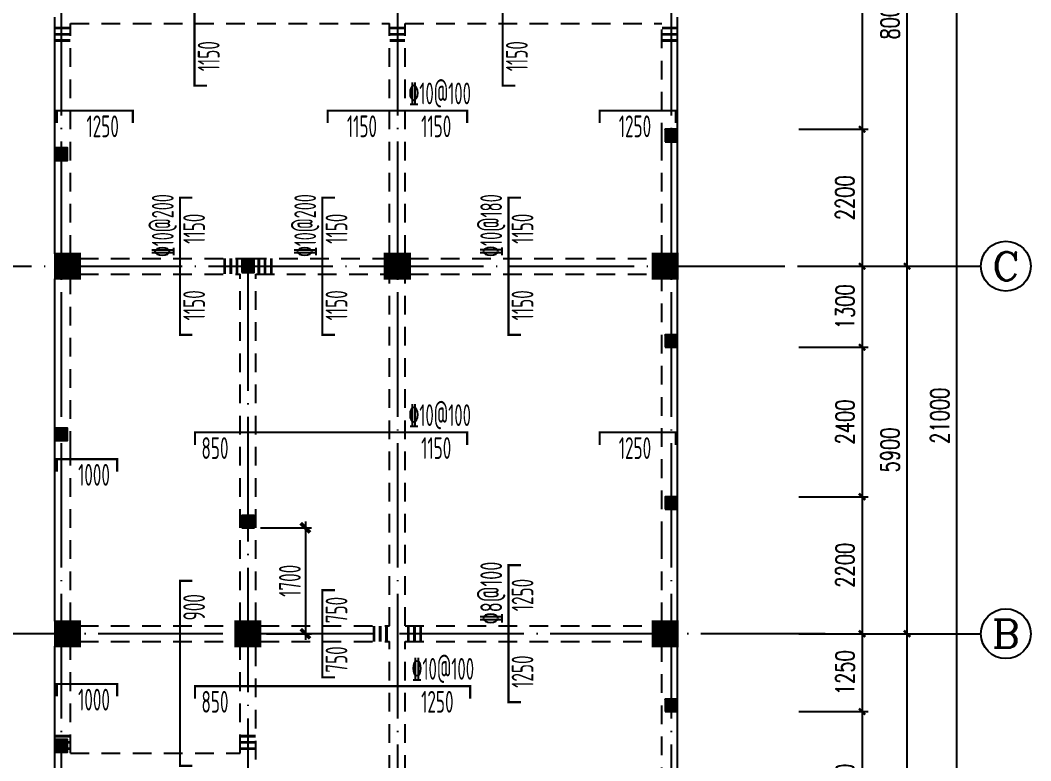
# Model space of a CAD drawing. Extents: x 5827 to 252697, y -546879 to 4066219.
# Drawn here: x 55902 to 72134, y -364433 to -352543 of the extents above; entities that cross this region are included whole.
import ezdxf
from ezdxf.enums import TextEntityAlignment as Align

# ---------------------------------------------------------------- set-up
doc = ezdxf.new("R2010")
doc.units = 0
doc.header["$MEASUREMENT"] = 0
doc.linetypes.add('3', pattern=[500, 300, -200])
doc.linetypes.add('DOTE', pattern=[2.42, 2, -0.2, 0.02, -0.2])
for name, color, linetype in [('1305', 1, 'Continuous'), ('AXIS', 3, 'Continuous'), ('AXIS_TEXT', 7, 'Continuous'), ('COLUMN', 9, 'Continuous'), ('DOTE', 1, 'DOTE'), ('PUB_WALL', 9, 'Continuous'), ('S_BEAM', 4, 'Continuous'), ('S_BEAMDASH', 134, '3'), ('S_BEAMDIMMASS', 2, 'Continuous'), ('S_CL', 2, 'Continuous'), ('S_SUBBEAMHOOP', 1, 'Continuous'), ('WALL', 41, 'Continuous')]:
    doc.layers.add(name, color=color, linetype=linetype)
doc.styles.add('_TCH_AXIS', font='COMPLEX', dxfattribs={"bigfont": 'GBCBIG'})
doc.styles.add('_TCH_DIM_T3', font='SIMPLEX', dxfattribs={"width": 0.705882, "bigfont": 'GBCBIG'})
doc.styles.add('COMPLEX', font='COMPLEX')
doc.styles.add('HZ', font='tssdeng.shx', dxfattribs={"width": 0.6, "bigfont": 'a.shx'})
doc.styles.get("Standard").update_dxf_attribs({"font": 'tssdeng.shx', "width": 0.6, "bigfont": 'a.shx'})
doc.dimstyles.new('_TCH_ARCH&&100', dxfattribs={"dimtxt": 297.5, "dimasz": 100, "dimexe": 100, "dimexo": 0, "dimgap": 126.25, "dimtad": 1, "dimdec": 0, "dimzin": 0, "dimdsep": 46, "dimtxsty": '_TCH_DIM_T3', "dimblk": 'ARCHTICK', "dimcen": 0.09, "dimclrt": 7, "dimazin": 2, "dimtfac": 1, "dimtdec": 0, "dimtix": 1, "dimtmove": 2, "dimatfit": 3, "dimfxl": 0, "dimtolj": 1, "dimtzin": 0, "dimarcsym": 0})
doc.dimstyles.new('DIMN', dxfattribs={"dimtxt": 350, "dimasz": 150, "dimexe": 100, "dimexo": 100, "dimgap": 75, "dimtad": 1, "dimdec": 0, "dimzin": 0, "dimdsep": 46, "dimtxsty": 'HZ', "dimblk": 'ARCHTICK', "dimcen": 0.09, "dimdle": 100, "dimclrd": 3, "dimclre": 3, "dimclrt": 7, "dimazin": 2, "dimtfac": 1, "dimtdec": 0, "dimtmove": 2, "dimatfit": 3, "dimldrblk": 'ARCHTICK', "dimfxl": 0, "dimtolj": 1, "dimtzin": 0, "dimarcsym": 0})
pattern_1 = [(45, (15221.72357, -174654.70526), (-0.08838834765, 0.08838834765), [])]

# ---------------------------------------------------------------- blocks, each defined once
blk = doc.blocks.new('_ArchTick')
at = {"color": 0, "linetype": 'ByBlock', "const_width": 0.4}
blk.add_lwpolyline([(-0.5, -0.5), (0.5, 0.5)], dxfattribs=at)
blk = doc.blocks.new('*D311')
at = {"layer": 'AXIS', "color": 0, "lineweight": -2, "transparency": 16777216}
for p, q in [((68833, -362393), (70247, -362393)), ((70147, -369293), (70147, -362393)), ((68833, -369293), (70247, -369293))]:
    blk.add_line(p, q, dxfattribs=at)
at = {"layer": 'Defpoints', "color": 0, "transparency": 16777216}
for p in [(68833, -362393), (70147, -362393), (68833, -369293)]:
    blk.add_point(p, dxfattribs=at)
at = {"layer": 'AXIS', "color": 0, "lineweight": -2, "transparency": 16777216, "xscale": 100, "yscale": 100, "zscale": 100}
for p, rotation in [((70147, -362393), 90), ((70147, -369293), 270)]:
    blk.add_blockref('_ArchTick', p, dxfattribs=dict(at, rotation=rotation))
at = {"layer": 'AXIS', "color": 7, "transparency": 16777216, "insert": (69872, -365843), "char_height": 297.5, "attachment_point": 5, "rotation": 90, "style": '_TCH_DIM_T3'}
blk.add_mtext('\\A1;6900', dxfattribs=at)
blk = doc.blocks.new('*D312')
at = {"layer": 'AXIS', "color": 0, "lineweight": -2, "transparency": 16777216}
for p, q in [((68833, -356493), (70247, -356493)), ((70147, -362393), (70147, -356493)), ((68833, -362393), (70247, -362393))]:
    blk.add_line(p, q, dxfattribs=at)
at = {"layer": 'Defpoints', "color": 0, "transparency": 16777216}
for p in [(68833, -356493), (70147, -356493), (68833, -362393)]:
    blk.add_point(p, dxfattribs=at)
at = {"layer": 'AXIS', "color": 0, "lineweight": -2, "transparency": 16777216, "xscale": 100, "yscale": 100, "zscale": 100}
for p, rotation in [((70147, -356493), 90), ((70147, -362393), 270)]:
    blk.add_blockref('_ArchTick', p, dxfattribs=dict(at, rotation=rotation))
at = {"layer": 'AXIS', "color": 7, "transparency": 16777216, "insert": (69872, -359443), "char_height": 297.5, "attachment_point": 5, "rotation": 90, "style": '_TCH_DIM_T3'}
blk.add_mtext('\\A1;5900', dxfattribs=at)
blk = doc.blocks.new('*D313')
at = {"layer": 'AXIS', "color": 0, "lineweight": -2, "transparency": 16777216}
for p, q in [((68833, -348493), (70247, -348493)), ((70147, -356493), (70147, -348493)), ((68833, -356493), (70247, -356493))]:
    blk.add_line(p, q, dxfattribs=at)
at = {"layer": 'Defpoints', "color": 0, "transparency": 16777216}
for p in [(68833, -348493), (70147, -348493), (68833, -356493)]:
    blk.add_point(p, dxfattribs=at)
at = {"layer": 'AXIS', "color": 0, "lineweight": -2, "transparency": 16777216, "xscale": 100, "yscale": 100, "zscale": 100}
for p, rotation in [((70147, -348493), 90), ((70147, -356493), 270)]:
    blk.add_blockref('_ArchTick', p, dxfattribs=dict(at, rotation=rotation))
at = {"layer": 'AXIS', "color": 7, "transparency": 16777216, "insert": (69872, -352493), "char_height": 297.5, "attachment_point": 5, "rotation": 90, "style": '_TCH_DIM_T3'}
blk.add_mtext('\\A1;8000', dxfattribs=at)
blk = doc.blocks.new('*D315')
at = {"layer": 'AXIS', "color": 0, "lineweight": -2, "transparency": 16777216}
for p, q in [((68833, -348393), (71047, -348393)), ((70947, -369393), (70947, -348393)), ((68833, -369393), (71047, -369393))]:
    blk.add_line(p, q, dxfattribs=at)
at = {"layer": 'Defpoints', "color": 0, "transparency": 16777216}
for p in [(68833, -348393), (70947, -348393), (68833, -369393)]:
    blk.add_point(p, dxfattribs=at)
at = {"layer": 'AXIS', "color": 0, "lineweight": -2, "transparency": 16777216, "xscale": 100, "yscale": 100, "zscale": 100}
for p, rotation in [((70947, -348393), 90), ((70947, -369393), 270)]:
    blk.add_blockref('_ArchTick', p, dxfattribs=dict(at, rotation=rotation))
at = {"layer": 'AXIS', "color": 7, "transparency": 16777216, "insert": (70672, -358893), "char_height": 297.5, "attachment_point": 5, "rotation": 90, "style": '_TCH_DIM_T3'}
blk.add_mtext('\\A1;21000', dxfattribs=at)
blk = doc.blocks.new('_AXISO')
blk.add_circle((0, 0), 0.5)
at = {"layer": 'AXIS_TEXT', "style": 'COMPLEX', "width": 1.041667}
blk.add_attdef('A', text='', height=0.56, dxfattribs=at).set_placement((-0.25, -0.28), (0.25, -0.28), align=Align.FIT)
blk = doc.blocks.new('*D451')
at = {"layer": 'AXIS', "color": 0, "lineweight": -2, "transparency": 16777216}
for p, q in [((68406, -363643), (69524, -363643)), ((69424, -363643), (69424, -366043)), ((68406, -366043), (69524, -366043))]:
    blk.add_line(p, q, dxfattribs=at)
at = {"layer": 'Defpoints', "color": 0, "transparency": 16777216}
for p in [(68406, -363643), (68406, -366043), (69424, -366043)]:
    blk.add_point(p, dxfattribs=at)
at = {"layer": 'AXIS', "color": 0, "lineweight": -2, "transparency": 16777216, "xscale": 100, "yscale": 100, "zscale": 100}
for p, rotation in [((69424, -363643), 90), ((69424, -366043), 270)]:
    blk.add_blockref('_ArchTick', p, dxfattribs=dict(at, rotation=rotation))
at = {"layer": 'AXIS', "color": 7, "transparency": 16777216, "insert": (69149, -364843), "char_height": 297.5, "attachment_point": 5, "rotation": 90, "style": '_TCH_DIM_T3'}
blk.add_mtext('\\A1;2400', dxfattribs=at)
blk = doc.blocks.new('*D453')
at = {"layer": 'AXIS', "color": 0, "lineweight": -2, "transparency": 16777216}
for p, q in [((68406, -357793), (69524, -357793)), ((69424, -357793), (69424, -360193)), ((68406, -360193), (69524, -360193))]:
    blk.add_line(p, q, dxfattribs=at)
at = {"layer": 'Defpoints', "color": 0, "transparency": 16777216}
for p in [(68406, -357793), (68406, -360193), (69424, -360193)]:
    blk.add_point(p, dxfattribs=at)
at = {"layer": 'AXIS', "color": 0, "lineweight": -2, "transparency": 16777216, "xscale": 100, "yscale": 100, "zscale": 100}
for p, rotation in [((69424, -357793), 90), ((69424, -360193), 270)]:
    blk.add_blockref('_ArchTick', p, dxfattribs=dict(at, rotation=rotation))
at = {"layer": 'AXIS', "color": 7, "transparency": 16777216, "insert": (69149, -358993), "char_height": 297.5, "attachment_point": 5, "rotation": 90, "style": '_TCH_DIM_T3'}
blk.add_mtext('\\A1;2400', dxfattribs=at)
blk = doc.blocks.new('*D454')
at = {"layer": 'AXIS', "color": 0, "lineweight": -2, "transparency": 16777216}
for p, q in [((68406, -360193), (69524, -360193)), ((69424, -360193), (69424, -362393)), ((68406, -362393), (69524, -362393))]:
    blk.add_line(p, q, dxfattribs=at)
at = {"layer": 'Defpoints', "color": 0, "transparency": 16777216}
for p in [(68406, -360193), (68406, -362393), (69424, -362393)]:
    blk.add_point(p, dxfattribs=at)
at = {"layer": 'AXIS', "color": 0, "lineweight": -2, "transparency": 16777216, "xscale": 100, "yscale": 100, "zscale": 100}
for p, rotation in [((69424, -360193), 90), ((69424, -362393), 270)]:
    blk.add_blockref('_ArchTick', p, dxfattribs=dict(at, rotation=rotation))
at = {"layer": 'AXIS', "color": 7, "transparency": 16777216, "insert": (69149, -361293), "char_height": 297.5, "attachment_point": 5, "rotation": 90, "style": '_TCH_DIM_T3'}
blk.add_mtext('\\A1;2200', dxfattribs=at)
blk = doc.blocks.new('*D455')
at = {"layer": 'AXIS', "color": 0, "lineweight": -2, "transparency": 16777216}
for p, q in [((68406, -348493), (69523, -348493)), ((69423, -348493), (69423, -354293)), ((68406, -354293), (69523, -354293))]:
    blk.add_line(p, q, dxfattribs=at)
at = {"layer": 'Defpoints', "color": 0, "transparency": 16777216}
for p in [(68406, -348493), (68406, -354293), (69423, -354293)]:
    blk.add_point(p, dxfattribs=at)
at = {"layer": 'AXIS', "color": 0, "lineweight": -2, "transparency": 16777216, "xscale": 100, "yscale": 100, "zscale": 100}
for p, rotation in [((69423, -348493), 90), ((69423, -354293), 270)]:
    blk.add_blockref('_ArchTick', p, dxfattribs=dict(at, rotation=rotation))
at = {"layer": 'AXIS', "color": 7, "transparency": 16777216, "insert": (69148, -351393), "char_height": 297.5, "attachment_point": 5, "rotation": 90, "style": '_TCH_DIM_T3'}
blk.add_mtext('\\A1;5800', dxfattribs=at)
blk = doc.blocks.new('*D456')
at = {"layer": 'AXIS', "color": 0, "lineweight": -2, "transparency": 16777216}
for p, q in [((68406, -354293), (69523, -354293)), ((69423, -354293), (69423, -356493)), ((68406, -356493), (69523, -356493))]:
    blk.add_line(p, q, dxfattribs=at)
at = {"layer": 'Defpoints', "color": 0, "transparency": 16777216}
for p in [(68406, -354293), (68406, -356493), (69423, -356493)]:
    blk.add_point(p, dxfattribs=at)
at = {"layer": 'AXIS', "color": 0, "lineweight": -2, "transparency": 16777216, "xscale": 100, "yscale": 100, "zscale": 100}
for p, rotation in [((69423, -354293), 90), ((69423, -356493), 270)]:
    blk.add_blockref('_ArchTick', p, dxfattribs=dict(at, rotation=rotation))
at = {"layer": 'AXIS', "color": 7, "transparency": 16777216, "insert": (69148, -355393), "char_height": 297.5, "attachment_point": 5, "rotation": 90, "style": '_TCH_DIM_T3'}
blk.add_mtext('\\A1;2200', dxfattribs=at)
blk = doc.blocks.new('*D464')
at = {"color": 3, "lineweight": -2, "ltscale": 1000, "transparency": 16777216}
for p, q in [((60482, -360593), (60482, -362493)), ((59759, -360693), (60582, -360693)), ((59859, -362393), (60582, -362393))]:
    blk.add_line(p, q, dxfattribs=at)
at = {"layer": 'Defpoints', "color": 0, "ltscale": 1000, "transparency": 16777216}
for p in [(59659, -360693), (59759, -362393), (60482, -362393)]:
    blk.add_point(p, dxfattribs=at)
at = {"color": 3, "lineweight": -2, "ltscale": 1000, "transparency": 16777216, "xscale": 150, "yscale": 150, "zscale": 150}
for p, rotation in [((60482, -360693), 90), ((60482, -362393), 270)]:
    blk.add_blockref('_ArchTick', p, dxfattribs=dict(at, rotation=rotation))
at = {"color": 7, "ltscale": 1000, "transparency": 16777216, "insert": (60233, -361543), "char_height": 350, "attachment_point": 5, "rotation": 90, "style": 'HZ'}
blk.add_mtext('\\A1;1700', dxfattribs=at)
blk = doc.blocks.new('*D465')
at = {"layer": 'AXIS', "color": 0, "lineweight": -2, "transparency": 16777216}
for p, q in [((68406, -362393), (69524, -362393)), ((69424, -362393), (69424, -363643)), ((68406, -363643), (69524, -363643))]:
    blk.add_line(p, q, dxfattribs=at)
at = {"layer": 'Defpoints', "color": 0, "transparency": 16777216}
for p in [(68406, -362393), (68406, -363643), (69424, -363643)]:
    blk.add_point(p, dxfattribs=at)
at = {"layer": 'AXIS', "color": 0, "lineweight": -2, "transparency": 16777216, "xscale": 100, "yscale": 100, "zscale": 100}
for p, rotation in [((69424, -362393), 90), ((69424, -363643), 270)]:
    blk.add_blockref('_ArchTick', p, dxfattribs=dict(at, rotation=rotation))
at = {"layer": 'AXIS', "color": 7, "transparency": 16777216, "insert": (69149, -363018), "char_height": 297.5, "attachment_point": 5, "rotation": 90, "style": '_TCH_DIM_T3'}
blk.add_mtext('\\A1;1250', dxfattribs=at)
blk = doc.blocks.new('*D467')
at = {"layer": 'AXIS', "color": 0, "lineweight": -2, "transparency": 16777216}
for p, q in [((68406, -356493), (69524, -356493)), ((69424, -356493), (69424, -357793)), ((68406, -357793), (69524, -357793))]:
    blk.add_line(p, q, dxfattribs=at)
at = {"layer": 'Defpoints', "color": 0, "transparency": 16777216}
for p in [(68406, -356493), (68406, -357793), (69424, -357793)]:
    blk.add_point(p, dxfattribs=at)
at = {"layer": 'AXIS', "color": 0, "lineweight": -2, "transparency": 16777216, "xscale": 100, "yscale": 100, "zscale": 100}
for p, rotation in [((69424, -356493), 90), ((69424, -357793), 270)]:
    blk.add_blockref('_ArchTick', p, dxfattribs=dict(at, rotation=rotation))
at = {"layer": 'AXIS', "color": 7, "transparency": 16777216, "insert": (69149, -357143), "char_height": 297.5, "attachment_point": 5, "rotation": 90, "style": '_TCH_DIM_T3'}
blk.add_mtext('\\A1;1300', dxfattribs=at)

msp = doc.modelspace()

# ---------------------------------------------------------------- hatches: boundary and pattern name
at = {"layer": 'COLUMN'}
h = msp.add_hatch(dxfattribs=at)
h.set_pattern_fill('ANSI31', color=0)
h.set_pattern_definition([(45, (15221.72357, -168754.70429), (-0.08838834765, 0.08838834765), [])])
h.paths.add_polyline_path([(66259.224, -354492.704), (66459.224, -354492.704), (66459.224, -354292.704), (66259.224, -354292.704)])
h = msp.add_hatch(dxfattribs=at)
h.set_pattern_fill('ANSI31', color=0)
h.set_pattern_definition([(45, (5421.72357, -169054.70526), (-0.08838834765, 0.08838834765), [])])
h.paths.add_polyline_path([(56459.224, -354792.705), (56659.224, -354792.705), (56659.224, -354592.705), (56459.224, -354592.705)])
h = msp.add_hatch(dxfattribs=at)
h.set_pattern_fill('ANSI31', color=0)
h.set_pattern_definition([(45, (8421.72357, -170854.70429), (-0.08838834765, 0.08838834765), [])])
h.paths.add_polyline_path([(59459.224, -356592.704), (59659.224, -356592.704), (59659.224, -356392.704), (59459.224, -356392.704)])
h = msp.add_hatch(dxfattribs=at)
h.set_pattern_fill('ANSI31', color=0)
h.set_pattern_definition([(45, (15221.72357, -172054.70526), (-0.08838834765, 0.08838834765), [])])
h.paths.add_polyline_path([(66259.224, -357792.705), (66459.224, -357792.705), (66459.224, -357592.705), (66259.224, -357592.705)])
h = msp.add_hatch(dxfattribs=at)
h.set_pattern_fill('ANSI31', color=0)
h.set_pattern_definition([(45, (15221.72357, -172054.70526), (-0.08838834765, 0.08838834765), [])])
h.paths.add_polyline_path([(66259.224, -357792.705), (66459.224, -357792.705), (66459.224, -357592.705), (66259.224, -357592.705)])
h = msp.add_hatch(dxfattribs=at)
h.set_pattern_fill('ANSI31', color=0)
h.set_pattern_definition([(45, (5421.72357, -173554.70526), (-0.08838834765, 0.08838834765), [])])
h.paths.add_polyline_path([(56459.224, -359292.705), (56659.224, -359292.705), (56659.224, -359092.705), (56459.224, -359092.705)])
h = msp.add_hatch(dxfattribs=at)
h.set_pattern_fill('ANSI31', color=0)
h.set_pattern_definition(pattern_1)
h.paths.add_polyline_path([(66259.224, -360392.705), (66459.224, -360392.705), (66459.224, -360192.705), (66259.224, -360192.705)])
h = msp.add_hatch(dxfattribs=at)
h.set_pattern_fill('ANSI31', color=0)
h.set_pattern_definition(pattern_1)
h.paths.add_polyline_path([(66259.224, -360392.705), (66459.224, -360392.705), (66459.224, -360192.705), (66259.224, -360192.705)])
h = msp.add_hatch(dxfattribs=at)
h.set_pattern_fill('ANSI31', color=0)
h.set_pattern_definition([(45, (8421.72357, -174954.70429), (-0.08838834765, 0.08838834765), [])])
h.paths.add_polyline_path([(59459.224, -360692.704), (59659.224, -360692.704), (59659.224, -360492.704), (59459.224, -360492.704)])
h = msp.add_hatch(dxfattribs=at)
h.set_pattern_fill('ANSI31', color=0)
h.set_pattern_definition([(45, (15221.72357, -177904.70526), (-0.08838834765, 0.08838834765), [])])
h.paths.add_polyline_path([(66259.224, -363642.705), (66459.224, -363642.705), (66459.224, -363442.705), (66259.224, -363442.705)])
h = msp.add_hatch(dxfattribs=at)
h.set_pattern_fill('ANSI31', color=0)
h.set_pattern_definition([(45, (15221.72357, -177904.70526), (-0.08838834765, 0.08838834765), [])])
h.paths.add_polyline_path([(66259.224, -363642.705), (66459.224, -363642.705), (66459.224, -363442.705), (66259.224, -363442.705)])
h = msp.add_hatch(dxfattribs=at)
h.set_pattern_fill('ANSI31', color=0)
h.set_pattern_definition([(45, (5421.72357, -178554.70526), (-0.08838834765, 0.08838834765), [])])
h.paths.add_polyline_path([(56459.224, -364292.705), (56659.224, -364292.705), (56659.224, -364092.705), (56459.224, -364092.705)])
at = {"layer": 'PUB_WALL'}
for points in [[(66459.224, -357592.705), (66259.224, -357592.705), (66299.224, -357632.705), (66419.224, -357632.705)], [(66459.224, -363442.705), (66259.224, -363442.705), (66299.224, -363482.705), (66419.224, -363482.705)]]:
    msp.add_hatch(color=256, dxfattribs=at).paths.add_polyline_path(points)
at = {"layer": 'S_CL'}
h = msp.add_hatch(dxfattribs=at)
h.set_pattern_fill('ANSI31', color=256)
h.set_pattern_definition([(45, (0, 12700), (-0.08838834765, 0.08838834765), [])])
h.paths.add_polyline_path([(56859.224, -356692.705), (56859.224, -356292.705), (56459.224, -356292.705), (56459.224, -356692.705)])
h = msp.add_hatch(dxfattribs=at)
h.set_pattern_fill('ANSI31', color=256)
h.set_pattern_definition([(45, (5300, 12700), (-0.08838834765, 0.08838834765), [])])
h.paths.add_polyline_path([(62159.224, -356692.705), (62159.224, -356292.705), (61759.224, -356292.705), (61759.224, -356692.705)])
h = msp.add_hatch(dxfattribs=at)
h.set_pattern_fill('ANSI31', color=256)
h.set_pattern_definition([(45, (9600, 12700), (-0.08838834765, 0.08838834765), [])])
h.paths.add_polyline_path([(66459.224, -356692.705), (66459.224, -356292.705), (66059.224, -356292.705), (66059.224, -356692.705)])
h = msp.add_hatch(dxfattribs=at)
h.set_pattern_fill('ANSI31', color=256)
h.set_pattern_definition([(45, (0, 6800), (-0.08838834765, 0.08838834765), [])])
h.paths.add_polyline_path([(56859.224, -362592.705), (56859.224, -362192.705), (56459.224, -362192.705), (56459.224, -362592.705)])
h = msp.add_hatch(dxfattribs=at)
h.set_pattern_fill('ANSI31', color=256)
h.set_pattern_definition([(45, (2900, 6800), (-0.08838834765, 0.08838834765), [])])
h.paths.add_polyline_path([(59759.224, -362592.705), (59759.224, -362192.705), (59359.224, -362192.705), (59359.224, -362592.705)])
h = msp.add_hatch(dxfattribs=at)
h.set_pattern_fill('ANSI31', color=256)
h.set_pattern_definition([(45, (9600, 6800), (-0.08838834765, 0.08838834765), [])])
h.paths.add_polyline_path([(66459.224, -362592.705), (66459.224, -362192.705), (66059.224, -362192.705), (66059.224, -362592.705)])

# ---------------------------------------------------------------- linework, layer by layer
at = {"layer": '1305', "const_width": 35}
for points in [[(58902, -353592.704), (58702, -353592.704), (58702, -351392.704), (58902, -351392.704)], [(63852.001, -353592.704), (63652.001, -353592.704), (63652.001, -351392.704), (63852.001, -351392.704)], [(57709.224, -354194.498), (57709.224, -353994.498), (56489.224, -353994.5), (56489.224, -354194.5)], [(60839.224, -354194.5), (60839.224, -353994.5), (63079.224, -353994.5), (63079.224, -354194.5)], [(65209.224, -354194.498), (65209.224, -353994.498), (66429.224, -353994.5), (66429.224, -354194.5)], [(58668, -357592.704), (58468, -357592.704), (58468, -355392.704), (58668, -355392.704)], [(60955.5, -357592.704), (60755.5, -357592.704), (60755.5, -355392.704), (60955.5, -355392.704)], [(63943.5, -357592.704), (63743.5, -357592.704), (63743.5, -355392.704), (63943.5, -355392.704)], [(58709.224, -359360.5), (58709.224, -359160.5), (63079.224, -359160.5), (63079.224, -359360.5)], [(65209.224, -359360.498), (65209.224, -359160.498), (66429.224, -359160.5), (66429.224, -359360.5)], [(57459.224, -359790.498), (57459.224, -359590.498), (56489.224, -359590.5), (56489.224, -359790.5)], [(63943.5, -363492.704), (63743.5, -363492.704), (63743.5, -361292.704), (63943.5, -361292.704)], [(58668, -364512.705), (58468, -364512.705), (58468, -361542.704), (58668, -361542.704)], [(60955.5, -363092.704), (60755.5, -363092.704), (60755.5, -361692.704), (60955.5, -361692.704)], [(57459.224, -363400.001), (57459.224, -363200.001), (56489.224, -363200.002), (56489.224, -363400.002)], [(58709.224, -363434), (58709.224, -363234), (63129.224, -363234), (63129.224, -363434)]]:
    msp.add_lwpolyline(points, dxfattribs=at)
at = {"layer": 'AXIS'}
for p, q in [((68833.482, -356492.704), (71333.689, -356492.704)), ((68833.482, -362392.704), (71333.689, -362392.704))]:
    msp.add_line(p, q, dxfattribs=at)
at = {"layer": 'COLUMN', "color": 0}
for points in [[(66259.224, -354492.704), (66459.224, -354492.704), (66459.224, -354292.704), (66259.224, -354292.704)], [(56459.224, -354792.705), (56659.224, -354792.705), (56659.224, -354592.705), (56459.224, -354592.705)], [(59459.224, -356592.704), (59659.224, -356592.704), (59659.224, -356392.704), (59459.224, -356392.704)], [(66259.224, -357792.705), (66459.224, -357792.705), (66459.224, -357592.705), (66259.224, -357592.705)], [(66259.224, -357792.705), (66459.224, -357792.705), (66459.224, -357592.705), (66259.224, -357592.705)], [(56459.224, -359292.705), (56659.224, -359292.705), (56659.224, -359092.705), (56459.224, -359092.705)], [(66259.224, -360392.705), (66459.224, -360392.705), (66459.224, -360192.705), (66259.224, -360192.705)], [(66259.224, -360392.705), (66459.224, -360392.705), (66459.224, -360192.705), (66259.224, -360192.705)], [(59459.224, -360692.704), (59659.224, -360692.704), (59659.224, -360492.704), (59459.224, -360492.704)], [(66259.224, -363642.705), (66459.224, -363642.705), (66459.224, -363442.705), (66259.224, -363442.705)], [(66259.224, -363642.705), (66459.224, -363642.705), (66459.224, -363442.705), (66259.224, -363442.705)], [(56459.224, -364292.705), (56659.224, -364292.705), (56659.224, -364092.705), (56459.224, -364092.705)]]:
    msp.add_lwpolyline(points, close=True, dxfattribs=at)
at = {"layer": 'DOTE', "linetype": 'DOTE', "ltscale": 1000}
for p, q in [((56559.224, -347231.621), (56559.224, -370553.788)), ((61959.224, -347231.621), (61959.224, -370657.5)), ((66359.224, -347231.621), (66359.224, -370553.788)), ((54084.965, -356492.704), (68833.482, -356492.704)), ((59559.224, -356492.704), (59559.224, -370553.788)), ((68833.482, -362392.704), (54084.965, -362392.704))]:
    msp.add_line(p, q, dxfattribs=at)
at = {"layer": 'S_BEAM'}
for p, q in [((56459.224, -356292.705), (56459.224, -352492.704)), ((66459.224, -354492.704), (66459.224, -352492.704)), ((66459.224, -356292.705), (66459.224, -354492.704)), ((56459.224, -359442.705), (56459.224, -356692.705)), ((66459.224, -360892.705), (66459.224, -356692.705)), ((56459.224, -362192.705), (56459.224, -359442.705)), ((66459.224, -362192.705), (66459.224, -360892.705)), ((56459.224, -364412.705), (56459.224, -362592.705)), ((66459.224, -364342.705), (66459.224, -362592.705)), ((66459.224, -367342.705), (66459.224, -364342.705)), ((56459.224, -367892.705), (56459.224, -364412.705))]:
    msp.add_line(p, q, dxfattribs=at)
at = {"layer": 'S_BEAMDASH'}
for p, q in [((56709.224, -356292.705), (56709.224, -352592.704)), ((56709.224, -352592.704), (61834.224, -352592.704)), ((61834.224, -356292.705), (61834.224, -352592.704)), ((62084.224, -356292.705), (62084.224, -352592.704)), ((62084.224, -352592.704), (66209.224, -352592.704)), ((66209.224, -354492.704), (66209.224, -352592.704)), ((66209.224, -356292.705), (66209.224, -354492.704)), ((56859.224, -356367.705), (59559.224, -356367.705)), ((59559.224, -356367.705), (61759.224, -356367.705)), ((62159.224, -356367.705), (66059.224, -356367.705)), ((56859.224, -356617.705), (59434.224, -356617.705)), ((59434.224, -362192.705), (59434.224, -356617.705)), ((59684.224, -362192.705), (59684.224, -356617.705)), ((59684.224, -356617.705), (61759.224, -356617.705)), ((62159.224, -356617.705), (66059.224, -356617.705)), ((56709.224, -359442.705), (56709.224, -356692.705)), ((61834.224, -362267.705), (61834.224, -356692.705)), ((62084.224, -362267.705), (62084.224, -356692.705)), ((66209.224, -360892.705), (66209.224, -356692.705)), ((56709.224, -362192.705), (56709.224, -359442.705)), ((66209.224, -362192.705), (66209.224, -360892.705)), ((56859.224, -362267.705), (59359.224, -362267.705)), ((59759.224, -362267.705), (61834.224, -362267.705)), ((62084.224, -362267.705), (66059.224, -362267.705)), ((56709.224, -364312.705), (56709.224, -362592.705)), ((56859.224, -362517.705), (59359.224, -362517.705)), ((59434.224, -364312.705), (59434.224, -362592.705)), ((59684.224, -364412.705), (59684.224, -362592.705)), ((59759.224, -362517.705), (61834.224, -362517.705)), ((61834.224, -369142.705), (61834.224, -362517.705)), ((62084.224, -369142.705), (62084.224, -362517.705)), ((62084.224, -362517.705), (66059.224, -362517.705)), ((66209.224, -364342.705), (66209.224, -362592.705)), ((56709.224, -364312.705), (59434.224, -364312.705)), ((66209.224, -367342.705), (66209.224, -364342.705)), ((59684.224, -367892.705), (59684.224, -364412.705))]:
    msp.add_line(p, q, dxfattribs=at)
at = {"layer": 'S_CL', "const_width": 35}
for points in [[(56859.224, -356692.705), (56859.224, -356292.705), (56459.224, -356292.705), (56459.224, -356692.705)], [(56859.224, -356692.705), (56859.224, -356292.705), (56459.224, -356292.705), (56459.224, -356692.705)], [(62159.224, -356692.705), (62159.224, -356292.705), (61759.224, -356292.705), (61759.224, -356692.705)], [(62159.224, -356692.705), (62159.224, -356292.705), (61759.224, -356292.705), (61759.224, -356692.705)], [(66459.224, -356692.705), (66459.224, -356292.705), (66059.224, -356292.705), (66059.224, -356692.705)], [(66459.224, -356692.705), (66459.224, -356292.705), (66059.224, -356292.705), (66059.224, -356692.705)], [(56859.224, -362592.705), (56859.224, -362192.705), (56459.224, -362192.705), (56459.224, -362592.705)], [(56859.224, -362592.705), (56859.224, -362192.705), (56459.224, -362192.705), (56459.224, -362592.705)], [(59759.224, -362592.705), (59759.224, -362192.705), (59359.224, -362192.705), (59359.224, -362592.705)], [(59759.224, -362592.705), (59759.224, -362192.705), (59359.224, -362192.705), (59359.224, -362592.705)], [(66459.224, -362592.705), (66459.224, -362192.705), (66059.224, -362192.705), (66059.224, -362592.705)], [(66459.224, -362592.705), (66459.224, -362192.705), (66059.224, -362192.705), (66059.224, -362592.705)]]:
    msp.add_lwpolyline(points, close=True, dxfattribs=at)
at = {"layer": 'S_SUBBEAMHOOP', "const_width": 44.9}
for points in [[(56459.224, -352667.705), (56709.224, -352667.705)], [(61834.224, -352667.705), (62084.224, -352667.705)], [(66209.224, -352667.705), (66459.224, -352667.705)], [(56459.224, -352767.705), (56709.224, -352767.705)], [(56459.224, -352867.705), (56709.224, -352867.705)], [(61834.224, -352767.705), (62084.224, -352767.705)], [(61834.224, -352867.705), (62084.224, -352867.705)], [(66209.224, -352767.705), (66459.224, -352767.705)], [(66209.224, -352867.705), (66459.224, -352867.705)], [(59184.224, -356367.705), (59184.224, -356617.705)], [(59284.224, -356367.705), (59284.224, -356617.705)], [(59384.224, -356367.705), (59384.224, -356617.705)], [(59734.224, -356367.705), (59734.224, -356617.705)], [(59834.224, -356367.705), (59834.224, -356617.705)], [(59934.224, -356367.705), (59934.224, -356617.705)], [(61584.224, -362267.705), (61584.224, -362517.705)], [(61684.224, -362267.705), (61684.224, -362517.705)], [(61784.224, -362267.705), (61784.224, -362517.705)], [(62134.224, -362267.705), (62134.224, -362517.705)], [(62234.224, -362267.705), (62234.224, -362517.705)], [(62334.224, -362267.705), (62334.224, -362517.705)], [(56459.224, -364037.705), (56709.224, -364037.705)], [(59434.224, -364037.705), (59684.224, -364037.705)], [(56459.224, -364137.705), (56709.224, -364137.705)], [(56459.224, -364237.705), (56709.224, -364237.705)], [(59434.224, -364137.705), (59684.224, -364137.705)], [(59434.224, -364237.705), (59684.224, -364237.705)]]:
    msp.add_lwpolyline(points, dxfattribs=at)
at = {"layer": 'WALL'}
for p, q in [((66459.224, -357592.705), (66259.224, -357592.705)), ((66459.224, -363442.705), (66259.224, -363442.705))]:
    msp.add_line(p, q, dxfattribs=at)

# ---------------------------------------------------------------- block references
at = {"layer": 'AXIS'}
ref = msp.add_blockref('_AXISO', (71733.689, -356492.704), dxfattribs=dict(at, xscale=800, yscale=800, zscale=800))
ref.add_attrib('A', 'C', dxfattribs={"layer": 'AXIS_TEXT', "height": 452.548, "style": '_TCH_AXIS', "width": 1.4}).set_placement((71507.415, -356718.978), (71959.963, -356718.978), align=Align.FIT)
ref = msp.add_blockref('_AXISO', (71733.689, -362392.704), dxfattribs=dict(at, xscale=800, yscale=800, zscale=800))
ref.add_attrib('A', 'B', dxfattribs={"layer": 'AXIS_TEXT', "height": 452.548, "style": '_TCH_AXIS', "width": 1.235294}).set_placement((71507.415, -362618.978), (71959.963, -362618.978), align=Align.FIT)

# ---------------------------------------------------------------- texts
at = {"layer": 'S_BEAMDIMMASS', "width": 0.6}
for s, p in [('1150', (59103.954, -353361.803)), ('1150', (64053.955, -353361.803)), ('1150', (58869.954, -356131.803)), ('1150', (61157.454, -356131.803)), ('1150', (64145.454, -356131.803)), ('1150', (58869.954, -357361.803)), ('1150', (61157.454, -357361.803)), ('1150', (64145.454, -357361.803)), ('1250', (64145.454, -362031.803)), ('900', (58869.954, -362178.803)), ('750', (61157.454, -362224.303)), ('750', (61157.454, -363018.303)), ('1250', (64145.454, -363261.803))]:
    msp.add_text(s, height=350, rotation=90, dxfattribs=at).set_placement(p)
at = {"layer": 'S_BEAMDIMMASS', "color": 4, "width": 0.574286}
for p, p2 in [((62136.724, -353892.9), (63141.724, -353892.9)), ((62136.724, -359058.9), (63141.724, -359058.9)), ((62186.724, -363132.4), (63191.724, -363132.4))]:
    msp.add_text('%%13210@100', height=350, dxfattribs=at).set_placement(p, p2, align=Align.FIT)
at = {"layer": 'S_BEAMDIMMASS', "width": 0.6}
for s, p in [('1250', (56965.697, -354421.25)), ('1150', (61149.197, -354421.25)), ('1150', (62341.697, -354421.25)), ('1250', (65515.697, -354421.25)), ('850', (58812.697, -359587.25)), ('1150', (62341.697, -359587.25)), ('1250', (65515.697, -359587.25)), ('1000', (56830.697, -360017.25)), ('1000', (56830.697, -363626.753)), ('850', (58812.697, -363660.75)), ('1250', (62341.697, -363660.75))]:
    msp.add_text(s, height=350, dxfattribs=at).set_placement(p)
at = {"layer": 'S_BEAMDIMMASS'}
for s, width, p, p2 in [('%%13210@200', 0.557143, (58366.4, -356340.204), (58366.4, -355335.204)), ('%%13210@200', 0.557143, (60653.9, -356340.204), (60653.9, -355335.204)), ('%%13210@180', 0.574286, (63641.9, -356340.204), (63641.9, -355335.204)), ('%%1328@100', 0.654887, (63641.9, -362240.204), (63641.9, -361235.204))]:
    msp.add_text(s, height=350, rotation=90, dxfattribs=dict(at, width=width)).set_placement(p, p2, align=Align.FIT)

# ---------------------------------------------------------------- dimensions: what is measured, and where the dimension line sits
at = {"ltscale": 1000}
dim = msp.add_linear_dim(base=(60482.5, -362392.704), p1=(59659.224, -360692.704), p2=(59759.224, -362392.704), angle=90, dimstyle='DIMN', dxfattribs=at)
dim.commit()
dim.dimension.update_dxf_attribs({"geometry": '*D464', "text_midpoint": (60232.5, -361542.704)})
at = {"layer": 'AXIS'}
for p1, p2, distance, picture, middle in [((68833.482, -369392.704), (68833.482, -348392.704), -2114, '*D315', (70672.482, -358892.704)), ((68833.482, -356492.704), (68833.482, -348492.704), -1314, '*D313', (69872.482, -352492.704)), ((68833.482, -362392.704), (68833.482, -356492.704), -1314, '*D312', (69872.482, -359442.704)), ((68833.482, -369292.704), (68833.482, -362392.704), -1314, '*D311', (69872.482, -365842.704))]:
    dim = msp.add_aligned_dim(p1=p1, p2=p2, distance=distance, dimstyle='_TCH_ARCH&&100', dxfattribs=at)
    dim.commit()
    dim.dimension.update_dxf_attribs({"geometry": picture, "text_midpoint": middle})
for base, p1, p2, picture, middle in [((69423.499, -354292.704), (68406.223, -348492.704), (68406.223, -354292.704), '*D455', (69148.499, -351392.704)), ((69423.499, -356492.704), (68406.223, -354292.704), (68406.223, -356492.704), '*D456', (69148.499, -355392.704)), ((69423.5, -357792.705), (68406.224, -356492.704), (68406.224, -357792.705), '*D467', (69148.5, -357142.705)), ((69423.5, -360192.705), (68406.224, -357792.705), (68406.224, -360192.705), '*D453', (69148.5, -358992.705)), ((69423.5, -362392.705), (68406.224, -360192.705), (68406.224, -362392.705), '*D454', (69148.5, -361292.705)), ((69423.5, -363642.705), (68406.224, -362392.705), (68406.224, -363642.705), '*D465', (69148.5, -363017.705)), ((69423.5, -366042.705), (68406.224, -363642.705), (68406.224, -366042.705), '*D451', (69148.5, -364842.705))]:
    dim = msp.add_linear_dim(base=base, p1=p1, p2=p2, angle=90, dimstyle='_TCH_ARCH&&100', dxfattribs=at)
    dim.commit()
    dim.dimension.update_dxf_attribs({"geometry": picture, "text_midpoint": middle})

doc.saveas('drawing.dxf')
